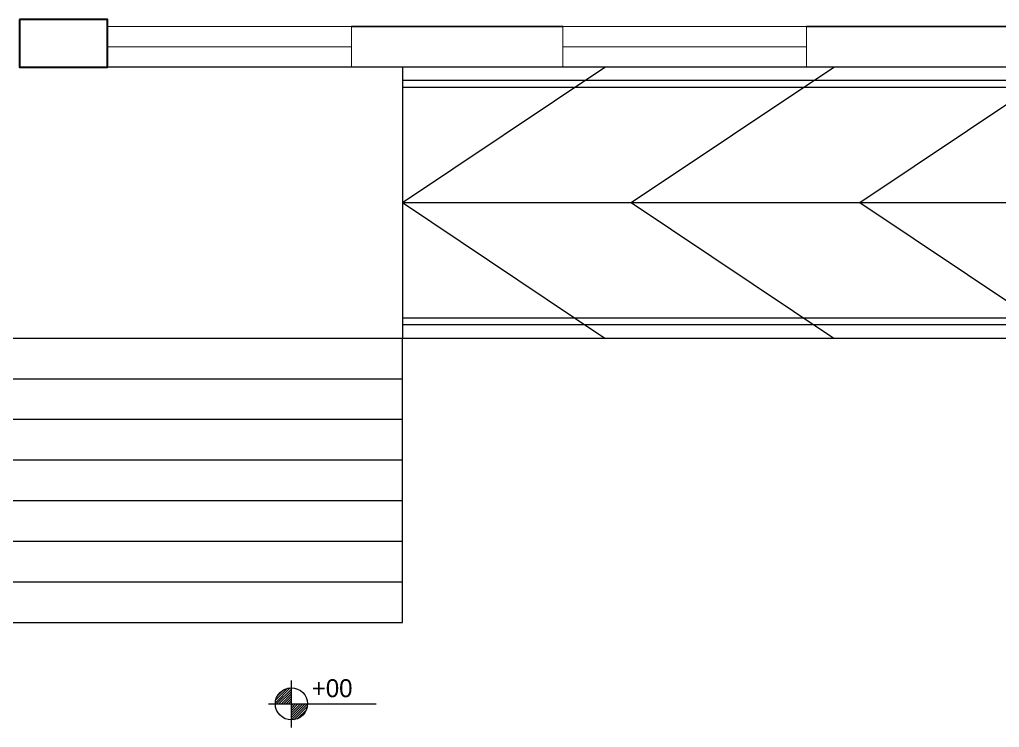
# Model space of a CAD drawing. Header units: millimetres. Extents: x 3079 to 579737, y 1565 to 1161826.
# Drawn here: x 100270 to 107502, y 918245 to 923469 of the extents above; entities that cross this region are included whole.
import ezdxf

# ---------------------------------------------------------------- set-up
doc = ezdxf.new("R2010")
doc.units = ezdxf.units.MM
for name, color, linetype, lineweight in [('1', 7, 'Continuous', 35), ('A_COL', 250, 'Continuous', 40), ('SILL', 251, 'Continuous', 18), ('TWOWHEELER', 250, 'Continuous', 9), ('WINDOW', 252, 'Continuous', 15)]:
    doc.layers.add(name, color=color, linetype=linetype, lineweight=lineweight)
doc.styles.add('ROMANS', font='', dxfattribs={"width": 0.8})
doc.styles.get('ROMANS').set_extended_font_data('VNI-Avo')

msp = doc.modelspace()

# ---------------------------------------------------------------- hatches: boundary and pattern name
at = {"linetype": 'ByBlock'}
h = msp.add_hatch(dxfattribs=at)
h.set_pattern_fill('ANSI31', color=0, scale=99.129689, style=0)
h.set_pattern_definition([(45, (84921.528, 905712.252), (-8.7619094, 8.7619094), [])])
h.paths.add_polyline_path([(102394.6, 918418.8), (102275.9, 918418.8), (102275.9, 918300.2, 0.414214)])
h.paths.add_polyline_path([(102275.9, 918537.4, 0.414214), (102157.3, 918418.8), (102275.9, 918418.8)])

# ---------------------------------------------------------------- linework, layer by layer
for p, q in [((113094.7, 923118.9), (100269.7, 923118.9)), ((113094.7, 923118.9), (103094.7, 923118.9)), ((103094.7, 923118.9), (103094.7, 921118.9)), ((103094.7, 922118.9), (104590.2, 923118.9)), ((104782.8, 922118.9), (106278.3, 923118.9)), ((106470.9, 922118.9), (107966.3, 923118.9)), ((113081.6, 923018.9), (103094.7, 923018.9)), ((113075.1, 922968.9), (103094.7, 922968.9)), ((103094.7, 922118.9), (112816.2, 922118.9)), ((103094.7, 922118.9), (104590.2, 921118.9)), ((104782.8, 922118.9), (106278.3, 921118.9)), ((106470.9, 922118.9), (107966.3, 921118.9)), ((94594.7, 921118.9), (103094.7, 921118.9)), ((103094.7, 919018.9), (103094.7, 921118.9)), ((94594.7, 920818.9), (103094.7, 920818.9)), ((94594.7, 920518.9), (103094.7, 920518.9)), ((94594.7, 920218.9), (103094.7, 920218.9)), ((94594.7, 919918.9), (103094.7, 919918.9)), ((94594.7, 919618.9), (103094.7, 919618.9)), ((94594.7, 919318.9), (103094.7, 919318.9)), ((94594.7, 919018.9), (103094.7, 919018.9))]:
    msp.add_line(p, q)
at = {"color": 0, "linetype": 'ByBlock'}
for p, q in [((102275.9, 918245.3), (102275.9, 918592.3)), ((102107.7, 918418.8), (102900.8, 918418.8))]:
    msp.add_line(p, q, dxfattribs=at)
for points in [[(103094.7, 921268.9), (106085.6, 921268.9), (112852.9, 921268.9), (116484.7, 920302.9)], [(103094.7, 921218.9), (106085.6, 921218.9), (112846.3, 921218.9), (116471.9, 920254.6)], [(103094.7, 921118.9), (106085.6, 921118.9), (112833.2, 921118.9)]]:
    msp.add_lwpolyline(points)
msp.add_circle((102275.9, 918418.8), 118.6, dxfattribs=at)
at = {"layer": '1'}
for p, q in [((104278.6, 923418.9), (102719.7, 923418.9)), ((107769.7, 923418.9), (106078.6, 923418.9)), ((100594.7, 923118.9), (100269.7, 923118.9)), ((100594.7, 923118.9), (100894.7, 923118.9))]:
    msp.add_line(p, q, dxfattribs=at)
at = {"layer": 'A_COL'}
msp.add_lwpolyline([(100269.7, 923468.9), (100269.7, 923118.9), (100919.7, 923118.9), (100919.7, 923468.9)], close=True, dxfattribs=at)
at = {"layer": 'SILL'}
for p, q in [((102719.7, 923418.9), (100919.7, 923418.9)), ((104278.6, 923418.9), (106078.6, 923418.9)), ((102719.7, 923118.9), (100894.7, 923118.9))]:
    msp.add_line(p, q, dxfattribs=at)
at = {"layer": 'TWOWHEELER'}
msp.add_arc((102359, 913302.5), 10500, 69.21163, 69.21172, dxfattribs=at)
at = {"layer": 'WINDOW'}
for p, q in [((100919.7, 923418.9), (100919.7, 923118.9)), ((102719.7, 923418.9), (102719.7, 923118.9)), ((104278.6, 923418.9), (104278.6, 923118.9)), ((106078.6, 923418.9), (106078.6, 923118.9)), ((100919.7, 923268.9), (102719.7, 923268.9)), ((104278.6, 923268.9), (106078.6, 923268.9))]:
    msp.add_line(p, q, dxfattribs=at)

# ---------------------------------------------------------------- texts
at = {"color": 0, "linetype": 'ByBlock', "style": 'ROMANS'}
msp.add_attdef('+00', (102426.8, 918468.4), '0.00', height=132.17, dxfattribs=at)

doc.saveas('drawing.dxf')
